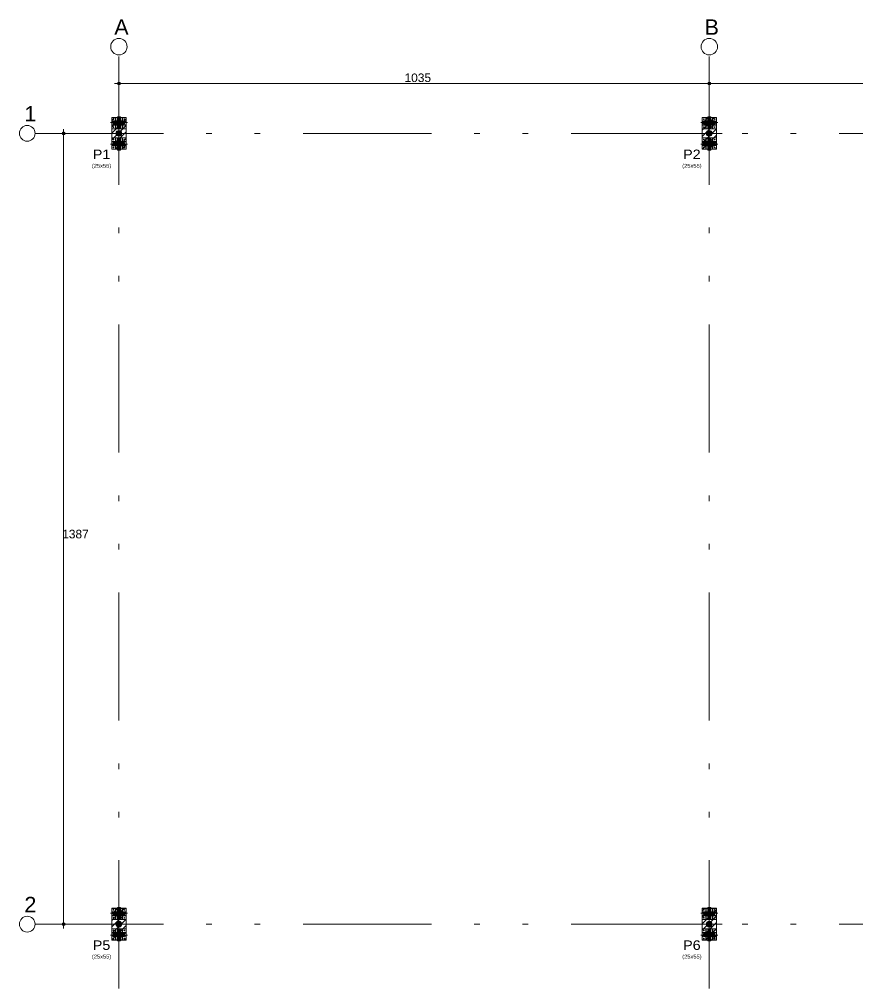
# Model space of a CAD drawing. Header units: inches. Extents: x -37 to 842, y -205 to 94.
# Drawn here: x 347.41 to 362.11, y 3.13 to 20.13 of the extents above; entities that cross this region are included whole.
import ezdxf
from ezdxf.enums import TextEntityAlignment as Align

# ---------------------------------------------------------------- set-up
doc = ezdxf.new("R2010")
doc.units = ezdxf.units.IN
doc.header["$MEASUREMENT"] = 0
doc.linetypes.add('CYPE_RAYAPUNTOPUNTO', pattern=[0.45, 0.225, -0.075, 0, -0.075, 0, -0.075])
for name, color, linetype, lineweight in [('COTA_COTAS', 2, 'Continuous', 0), ('COTA_FORMAS', 11, 'CYPE_RAYAPUNTOPUNTO', 0), ('COTA_TEXTO', 191, 'Continuous', 0), ('COTAS_REF_LINHAS', 2, 'Continuous', 0), ('E3D_CONEXIONES_GARAGEM_DOS_ONIBUS_AJOC', 131, 'Continuous', 0), ('E3D_PLACAS_GARAGEM_DOS_ONIBUS_AJOC', 181, 'Continuous', 0), ('PILAR_BETAO', 2, 'Continuous', 0), ('PILAR_DIM', 103, 'Continuous', 9), ('PILAR_EIXOS', 1, 'Continuous', 0), ('PILAR_HACH', 4, 'Continuous', 0), ('PILAR_REF', 92, 'Continuous', 0), ('PONTO_FIXO', 1, 'Continuous', 0)]:
    doc.layers.add(name, color=color, linetype=linetype, lineweight=lineweight)
doc.styles.add('Arial', font='arial.ttf')

# ---------------------------------------------------------------- blocks, each defined once
blk = doc.blocks.new('Eixos do pilar')
at = {"layer": 'PILAR_EIXOS'}
for p, q in [((0, -0.5), (0, 0.5)), ((-0.5, 0), (0.5, 0))]:
    blk.add_line(p, q, dxfattribs=at)
blk = doc.blocks.new('Ponto fixo Centro')
at = {"layer": 'PONTO_FIXO'}
h = blk.add_hatch(color=256, dxfattribs=at)
edge = h.paths.add_edge_path(flags=0)
edge.add_arc((0, 0), 0.001, 0, 360)
blk.add_circle((0, 0), 0.001, dxfattribs=at)

msp = doc.modelspace()

# ---------------------------------------------------------------- hatches: boundary and pattern name
at = {"layer": 'E3D_CONEXIONES_GARAGEM_DOS_ONIBUS_AJOC'}
for points in [[(349.1575, 18.3188), (349.1325, 18.2188), (349.1825, 18.2188), (349.1825, 18.2938), (349.2575, 18.2938), (349.2575, 18.3438), (349.1825, 18.3438), (349.1825, 18.4189), (349.1325, 18.4189), (349.1325, 18.3438), (349.0574, 18.3438), (349.0574, 18.2938), (349.1325, 18.2938), (349.1325, 18.2188)], [(359.5109, 18.3188), (359.4859, 18.2188), (359.5359, 18.2188), (359.5359, 18.2938), (359.6109, 18.2938), (359.6109, 18.3438), (359.5359, 18.3438), (359.5359, 18.4189), (359.4859, 18.4189), (359.4859, 18.3438), (359.4109, 18.3438), (359.4109, 18.2938), (359.4859, 18.2938), (359.4859, 18.2188)], [(349.1575, 17.9341), (349.1325, 17.834), (349.1825, 17.834), (349.1825, 17.9091), (349.2575, 17.9091), (349.2575, 17.9591), (349.1825, 17.9591), (349.1825, 18.0341), (349.1325, 18.0341), (349.1325, 17.9591), (349.0574, 17.9591), (349.0574, 17.9091), (349.1325, 17.9091), (349.1325, 17.834)], [(359.5109, 17.9341), (359.4859, 17.834), (359.5359, 17.834), (359.5359, 17.9091), (359.6109, 17.9091), (359.6109, 17.9591), (359.5359, 17.9591), (359.5359, 18.0341), (359.4859, 18.0341), (359.4859, 17.9591), (359.4109, 17.9591), (359.4109, 17.9091), (359.4859, 17.9091), (359.4859, 17.834)], [(349.1575, 4.4488), (349.1325, 4.3488), (349.1825, 4.3488), (349.1825, 4.4238), (349.2575, 4.4238), (349.2575, 4.4738), (349.1825, 4.4738), (349.1825, 4.5489), (349.1325, 4.5489), (349.1325, 4.4738), (349.0574, 4.4738), (349.0574, 4.4238), (349.1325, 4.4238), (349.1325, 4.3488)], [(359.5109, 4.4488), (359.4859, 4.3488), (359.5359, 4.3488), (359.5359, 4.4238), (359.6109, 4.4238), (359.6109, 4.4738), (359.5359, 4.4738), (359.5359, 4.5489), (359.4859, 4.5489), (359.4859, 4.4738), (359.4109, 4.4738), (359.4109, 4.4238), (359.4859, 4.4238), (359.4859, 4.3488)], [(349.1575, 4.0641), (349.1325, 3.964), (349.1825, 3.964), (349.1825, 4.0391), (349.2575, 4.0391), (349.2575, 4.0891), (349.1825, 4.0891), (349.1825, 4.1641), (349.1325, 4.1641), (349.1325, 4.0891), (349.0574, 4.0891), (349.0574, 4.0391), (349.1325, 4.0391), (349.1325, 3.964)], [(359.5109, 4.0641), (359.4859, 3.964), (359.5359, 3.964), (359.5359, 4.0391), (359.6109, 4.0391), (359.6109, 4.0891), (359.5359, 4.0891), (359.5359, 4.1641), (359.4859, 4.1641), (359.4859, 4.0891), (359.4109, 4.0891), (359.4109, 4.0391), (359.4859, 4.0391), (359.4859, 3.964)]]:
    msp.add_hatch(color=256, dxfattribs=at).paths.add_polyline_path(points)

# ---------------------------------------------------------------- linework, layer by layer
at = {"layer": 'COTA_COTAS'}
msp.add_line((348.1871, 4.1814), (348.1871, 18.2014), dxfattribs=at)
msp.add_lwpolyline([(349.0824, 19.0013), (359.5109, 19.0013), (369.8644, 19.0013), (380.2928, 19.0013)], dxfattribs=at)
for centre in [(349.1575, 19.0013), (359.5109, 19.0013), (348.1871, 18.1264), (348.1871, 4.2564)]:
    msp.add_circle(centre, 0.025, dxfattribs=at)
at = {"layer": 'COTA_FORMAS', "ltscale": 10}
for p, q in [((349.1575, 3.126), (349.1575, 19.5015)), ((359.5109, 3.126), (359.5109, 19.5015)), ((347.687, 18.1264), (380.943, 18.1264)), ((347.687, 4.2564), (380.943, 4.2564))]:
    msp.add_line(p, q, dxfattribs=at)
at = {"layer": 'COTAS_REF_LINHAS'}
for centre, radius in [((349.1575, 19.646), 0.1445), ((359.5109, 19.646), 0.1445), ((347.5494, 18.1264), 0.1376), ((347.5494, 4.2564), 0.1376)]:
    msp.add_circle(centre, radius, dxfattribs=at)
at = {"layer": 'E3D_CONEXIONES_GARAGEM_DOS_ONIBUS_AJOC'}
for p, q in [((349.1575, 18.4689), (349.1575, 18.4189)), ((359.5109, 18.4689), (359.5109, 18.4189)), ((349.0574, 18.3188), (349.0074, 18.3188)), ((349.1575, 18.2188), (349.1575, 18.1688)), ((349.3075, 18.3188), (349.2575, 18.3188)), ((359.4109, 18.3188), (359.3609, 18.3188)), ((359.5109, 18.2188), (359.5109, 18.1688)), ((359.661, 18.3188), (359.6109, 18.3188)), ((349.1575, 18.0841), (349.1575, 18.0341)), ((359.5109, 18.0841), (359.5109, 18.0341)), ((349.0574, 17.9341), (349.0074, 17.9341)), ((349.3075, 17.9341), (349.2575, 17.9341)), ((359.4109, 17.9341), (359.3609, 17.9341)), ((359.661, 17.9341), (359.6109, 17.9341)), ((349.1575, 17.834), (349.1575, 17.784)), ((359.5109, 17.834), (359.5109, 17.784)), ((349.1575, 4.5989), (349.1575, 4.5489)), ((359.5109, 4.5989), (359.5109, 4.5489)), ((349.0574, 4.4488), (349.0074, 4.4488)), ((349.3075, 4.4488), (349.2575, 4.4488)), ((359.4109, 4.4488), (359.3609, 4.4488)), ((359.661, 4.4488), (359.6109, 4.4488)), ((349.1575, 4.3488), (349.1575, 4.2988)), ((359.5109, 4.3488), (359.5109, 4.2988)), ((349.1575, 4.2141), (349.1575, 4.1641)), ((359.5109, 4.2141), (359.5109, 4.1641)), ((349.0574, 4.0641), (349.0074, 4.0641)), ((349.1575, 3.964), (349.1575, 3.914)), ((349.3075, 4.0641), (349.2575, 4.0641)), ((359.4109, 4.0641), (359.3609, 4.0641)), ((359.5109, 3.964), (359.5109, 3.914)), ((359.661, 4.0641), (359.6109, 4.0641))]:
    msp.add_line(p, q, dxfattribs=at)
for points in [[(349.1575, 18.3188), (349.1325, 18.2188), (349.1825, 18.2188), (349.1825, 18.2938), (349.2575, 18.2938), (349.2575, 18.3438), (349.1825, 18.3438), (349.1825, 18.4189), (349.1325, 18.4189), (349.1325, 18.3438), (349.0574, 18.3438), (349.0574, 18.2938), (349.1325, 18.2938), (349.1325, 18.2188)], [(359.5109, 18.3188), (359.4859, 18.2188), (359.5359, 18.2188), (359.5359, 18.2938), (359.6109, 18.2938), (359.6109, 18.3438), (359.5359, 18.3438), (359.5359, 18.4189), (359.4859, 18.4189), (359.4859, 18.3438), (359.4109, 18.3438), (359.4109, 18.2938), (359.4859, 18.2938), (359.4859, 18.2188)], [(349.1575, 17.9341), (349.1325, 17.834), (349.1825, 17.834), (349.1825, 17.9091), (349.2575, 17.9091), (349.2575, 17.9591), (349.1825, 17.9591), (349.1825, 18.0341), (349.1325, 18.0341), (349.1325, 17.9591), (349.0574, 17.9591), (349.0574, 17.9091), (349.1325, 17.9091), (349.1325, 17.834)], [(359.5109, 17.9341), (359.4859, 17.834), (359.5359, 17.834), (359.5359, 17.9091), (359.6109, 17.9091), (359.6109, 17.9591), (359.5359, 17.9591), (359.5359, 18.0341), (359.4859, 18.0341), (359.4859, 17.9591), (359.4109, 17.9591), (359.4109, 17.9091), (359.4859, 17.9091), (359.4859, 17.834)], [(349.1575, 4.4488), (349.1325, 4.3488), (349.1825, 4.3488), (349.1825, 4.4238), (349.2575, 4.4238), (349.2575, 4.4738), (349.1825, 4.4738), (349.1825, 4.5489), (349.1325, 4.5489), (349.1325, 4.4738), (349.0574, 4.4738), (349.0574, 4.4238), (349.1325, 4.4238), (349.1325, 4.3488)], [(359.5109, 4.4488), (359.4859, 4.3488), (359.5359, 4.3488), (359.5359, 4.4238), (359.6109, 4.4238), (359.6109, 4.4738), (359.5359, 4.4738), (359.5359, 4.5489), (359.4859, 4.5489), (359.4859, 4.4738), (359.4109, 4.4738), (359.4109, 4.4238), (359.4859, 4.4238), (359.4859, 4.3488)], [(349.1575, 4.0641), (349.1325, 3.964), (349.1825, 3.964), (349.1825, 4.0391), (349.2575, 4.0391), (349.2575, 4.0891), (349.1825, 4.0891), (349.1825, 4.1641), (349.1325, 4.1641), (349.1325, 4.0891), (349.0574, 4.0891), (349.0574, 4.0391), (349.1325, 4.0391), (349.1325, 3.964)], [(359.5109, 4.0641), (359.4859, 3.964), (359.5359, 3.964), (359.5359, 4.0391), (359.6109, 4.0391), (359.6109, 4.0891), (359.5359, 4.0891), (359.5359, 4.1641), (359.4859, 4.1641), (359.4859, 4.0891), (359.4109, 4.0891), (359.4109, 4.0391), (359.4859, 4.0391), (359.4859, 3.964)]]:
    msp.add_lwpolyline(points, close=True, dxfattribs=at)
at = {"layer": 'E3D_PLACAS_GARAGEM_DOS_ONIBUS_AJOC'}
for points in [[(349.0324, 18.4059), (349.0324, 18.2058), (349.2825, 18.2058), (349.2825, 18.4059), (349.0324, 18.4059)], [(349.0624, 18.3695), (349.0605, 18.3698), (349.0587, 18.3707), (349.0573, 18.3721), (349.0564, 18.3739), (349.0561, 18.3758), (349.0564, 18.3778), (349.0573, 18.3796), (349.0587, 18.381), (349.0605, 18.3819), (349.0624, 18.3822), (349.0644, 18.3819), (349.0662, 18.381), (349.0676, 18.3796), (349.0685, 18.3778), (349.0688, 18.3758), (349.0685, 18.3739), (349.0676, 18.3721), (349.0662, 18.3707), (349.0644, 18.3698), (349.0624, 18.3695)], [(349.1014, 18.3398), (349.1014, 18.4059), (349.0974, 18.4059), (349.0974, 18.3398), (349.1014, 18.3398)], [(349.2175, 18.3398), (349.2175, 18.4059), (349.2135, 18.4059), (349.2135, 18.3398), (349.2175, 18.3398)], [(349.2525, 18.3695), (349.2505, 18.3698), (349.2488, 18.3707), (349.2474, 18.3721), (349.2465, 18.3739), (349.2462, 18.3758), (349.2465, 18.3778), (349.2474, 18.3796), (349.2488, 18.381), (349.2505, 18.3819), (349.2525, 18.3822), (349.2544, 18.3819), (349.2562, 18.381), (349.2576, 18.3796), (349.2585, 18.3778), (349.2588, 18.3758), (349.2585, 18.3739), (349.2576, 18.3721), (349.2562, 18.3707), (349.2544, 18.3698), (349.2525, 18.3695)], [(359.3859, 18.4059), (359.3859, 18.2058), (359.636, 18.2058), (359.636, 18.4059), (359.3859, 18.4059)], [(359.4159, 18.3695), (359.4139, 18.3698), (359.4122, 18.3707), (359.4108, 18.3721), (359.4099, 18.3739), (359.4095, 18.3758), (359.4099, 18.3778), (359.4108, 18.3796), (359.4122, 18.381), (359.4139, 18.3819), (359.4159, 18.3822), (359.4178, 18.3819), (359.4196, 18.381), (359.421, 18.3796), (359.4219, 18.3778), (359.4222, 18.3758), (359.4219, 18.3739), (359.421, 18.3721), (359.4196, 18.3707), (359.4178, 18.3698), (359.4159, 18.3695)], [(359.4549, 18.3398), (359.4549, 18.4059), (359.4509, 18.4059), (359.4509, 18.3398), (359.4549, 18.3398)], [(359.5709, 18.3398), (359.5709, 18.4059), (359.5669, 18.4059), (359.5669, 18.3398), (359.5709, 18.3398)], [(359.6059, 18.3695), (359.604, 18.3698), (359.6022, 18.3707), (359.6008, 18.3721), (359.5999, 18.3739), (359.5996, 18.3758), (359.5999, 18.3778), (359.6008, 18.3796), (359.6022, 18.381), (359.604, 18.3819), (359.6059, 18.3822), (359.6079, 18.3819), (359.6097, 18.381), (359.6111, 18.3796), (359.612, 18.3778), (359.6123, 18.3758), (359.612, 18.3739), (359.6111, 18.3721), (359.6097, 18.3707), (359.6079, 18.3698), (359.6059, 18.3695)], [(349.0324, 18.3398), (349.2825, 18.3398), (349.2825, 18.3358), (349.0324, 18.3358), (349.0324, 18.3398)], [(349.0324, 18.2758), (349.2825, 18.2758), (349.2825, 18.2718), (349.0324, 18.2718), (349.0324, 18.2758)], [(349.0624, 18.2295), (349.0605, 18.2298), (349.0587, 18.2307), (349.0573, 18.2321), (349.0564, 18.2338), (349.0561, 18.2358), (349.0564, 18.2378), (349.0573, 18.2395), (349.0587, 18.2409), (349.0605, 18.2418), (349.0624, 18.2421), (349.0644, 18.2418), (349.0662, 18.2409), (349.0676, 18.2395), (349.0685, 18.2378), (349.0688, 18.2358), (349.0685, 18.2338), (349.0676, 18.2321), (349.0662, 18.2307), (349.0644, 18.2298), (349.0624, 18.2295)], [(349.1014, 18.3398), (349.0974, 18.3398), (349.1014, 18.3398)], [(349.0974, 18.3398), (349.2175, 18.3398), (349.2175, 18.3358), (349.0974, 18.3358), (349.0974, 18.3398)], [(349.1014, 18.3258), (349.1016, 18.3272), (349.102, 18.3284), (349.1028, 18.3296), (349.1037, 18.3305), (349.1048, 18.3312), (349.1061, 18.3317), (349.1074, 18.3318), (349.2075, 18.3318), (349.2088, 18.3317), (349.2101, 18.3312), (349.2112, 18.3305), (349.2122, 18.3296), (349.2129, 18.3284), (349.2133, 18.3272), (349.2135, 18.3258), (349.2135, 18.2758), (349.2175, 18.2758), (349.2175, 18.3258), (349.2172, 18.3281), (349.2165, 18.3302), (349.2153, 18.3321), (349.2137, 18.3336), (349.2118, 18.3348), (349.2097, 18.3356), (349.2075, 18.3358), (349.1074, 18.3358), (349.1052, 18.3356), (349.1031, 18.3348), (349.1012, 18.3336), (349.0996, 18.3321), (349.0984, 18.3302), (349.0977, 18.3281), (349.0974, 18.3258), (349.0974, 18.2758), (349.1014, 18.2758), (349.1014, 18.3258)], [(349.0974, 18.2758), (349.2175, 18.2758), (349.2175, 18.2718), (349.0974, 18.2718), (349.0974, 18.2758)], [(349.0974, 18.2718), (349.1014, 18.2718), (349.0974, 18.2718)], [(349.0974, 18.2718), (349.0974, 18.2058), (349.1014, 18.2058), (349.1014, 18.2718), (349.0974, 18.2718)], [(349.2175, 18.3398), (349.2135, 18.3398), (349.2175, 18.3398)], [(349.2135, 18.2718), (349.2175, 18.2718), (349.2135, 18.2718)], [(349.2135, 18.2718), (349.2135, 18.2058), (349.2175, 18.2058), (349.2175, 18.2718), (349.2135, 18.2718)], [(349.2525, 18.2295), (349.2505, 18.2298), (349.2488, 18.2307), (349.2474, 18.2321), (349.2465, 18.2338), (349.2462, 18.2358), (349.2465, 18.2378), (349.2474, 18.2395), (349.2488, 18.2409), (349.2505, 18.2418), (349.2525, 18.2421), (349.2544, 18.2418), (349.2562, 18.2409), (349.2576, 18.2395), (349.2585, 18.2378), (349.2588, 18.2358), (349.2585, 18.2338), (349.2576, 18.2321), (349.2562, 18.2307), (349.2544, 18.2298), (349.2525, 18.2295)], [(359.3859, 18.3398), (359.636, 18.3398), (359.636, 18.3358), (359.3859, 18.3358), (359.3859, 18.3398)], [(359.3859, 18.2758), (359.636, 18.2758), (359.636, 18.2718), (359.3859, 18.2718), (359.3859, 18.2758)], [(359.4159, 18.2295), (359.4139, 18.2298), (359.4122, 18.2307), (359.4108, 18.2321), (359.4099, 18.2338), (359.4095, 18.2358), (359.4099, 18.2378), (359.4108, 18.2395), (359.4122, 18.2409), (359.4139, 18.2418), (359.4159, 18.2421), (359.4178, 18.2418), (359.4196, 18.2409), (359.421, 18.2395), (359.4219, 18.2378), (359.4222, 18.2358), (359.4219, 18.2338), (359.421, 18.2321), (359.4196, 18.2307), (359.4178, 18.2298), (359.4159, 18.2295)], [(359.4549, 18.3398), (359.4509, 18.3398), (359.4549, 18.3398)], [(359.4509, 18.3398), (359.5709, 18.3398), (359.5709, 18.3358), (359.4509, 18.3358), (359.4509, 18.3398)], [(359.4549, 18.3258), (359.455, 18.3272), (359.4555, 18.3284), (359.4562, 18.3296), (359.4571, 18.3305), (359.4583, 18.3312), (359.4596, 18.3317), (359.4609, 18.3318), (359.5609, 18.3318), (359.5623, 18.3317), (359.5635, 18.3312), (359.5647, 18.3305), (359.5656, 18.3296), (359.5663, 18.3284), (359.5668, 18.3272), (359.5669, 18.3258), (359.5669, 18.2758), (359.5709, 18.2758), (359.5709, 18.3258), (359.5707, 18.3281), (359.5699, 18.3302), (359.5687, 18.3321), (359.5672, 18.3336), (359.5653, 18.3348), (359.5632, 18.3356), (359.5609, 18.3358), (359.4609, 18.3358), (359.4587, 18.3356), (359.4566, 18.3348), (359.4547, 18.3336), (359.4531, 18.3321), (359.4519, 18.3302), (359.4511, 18.3281), (359.4509, 18.3258), (359.4509, 18.2758), (359.4549, 18.2758), (359.4549, 18.3258)], [(359.4509, 18.2758), (359.5709, 18.2758), (359.5709, 18.2718), (359.4509, 18.2718), (359.4509, 18.2758)], [(359.4509, 18.2718), (359.4549, 18.2718), (359.4509, 18.2718)], [(359.4509, 18.2718), (359.4509, 18.2058), (359.4549, 18.2058), (359.4549, 18.2718), (359.4509, 18.2718)], [(359.5709, 18.3398), (359.5669, 18.3398), (359.5709, 18.3398)], [(359.5669, 18.2718), (359.5709, 18.2718), (359.5669, 18.2718)], [(359.5669, 18.2718), (359.5669, 18.2058), (359.5709, 18.2058), (359.5709, 18.2718), (359.5669, 18.2718)], [(359.6059, 18.2295), (359.604, 18.2298), (359.6022, 18.2307), (359.6008, 18.2321), (359.5999, 18.2338), (359.5996, 18.2358), (359.5999, 18.2378), (359.6008, 18.2395), (359.6022, 18.2409), (359.604, 18.2418), (359.6059, 18.2421), (359.6079, 18.2418), (359.6097, 18.2409), (359.6111, 18.2395), (359.612, 18.2378), (359.6123, 18.2358), (359.612, 18.2338), (359.6111, 18.2321), (359.6097, 18.2307), (359.6079, 18.2298), (359.6059, 18.2295)], [(349.2825, 17.8471), (349.2825, 18.0471), (349.0324, 18.0471), (349.0324, 17.8471), (349.2825, 17.8471)], [(349.0624, 18.0234), (349.0644, 18.0231), (349.0662, 18.0222), (349.0676, 18.0208), (349.0685, 18.0191), (349.0688, 18.0171), (349.0685, 18.0152), (349.0676, 18.0134), (349.0662, 18.012), (349.0644, 18.0111), (349.0624, 18.0108), (349.0605, 18.0111), (349.0587, 18.012), (349.0573, 18.0134), (349.0564, 18.0152), (349.0561, 18.0171), (349.0564, 18.0191), (349.0573, 18.0208), (349.0587, 18.0222), (349.0605, 18.0231), (349.0624, 18.0234)], [(349.1014, 17.9811), (349.1014, 18.0471), (349.0974, 18.0471), (349.0974, 17.9811), (349.1014, 17.9811)], [(349.2175, 17.9811), (349.2175, 18.0471), (349.2135, 18.0471), (349.2135, 17.9811), (349.2175, 17.9811)], [(349.2525, 18.0234), (349.2544, 18.0231), (349.2562, 18.0222), (349.2576, 18.0208), (349.2585, 18.0191), (349.2588, 18.0171), (349.2585, 18.0152), (349.2576, 18.0134), (349.2562, 18.012), (349.2544, 18.0111), (349.2525, 18.0108), (349.2505, 18.0111), (349.2488, 18.012), (349.2474, 18.0134), (349.2465, 18.0152), (349.2462, 18.0171), (349.2465, 18.0191), (349.2474, 18.0208), (349.2488, 18.0222), (349.2505, 18.0231), (349.2525, 18.0234)], [(359.636, 17.8471), (359.636, 18.0471), (359.3859, 18.0471), (359.3859, 17.8471), (359.636, 17.8471)], [(359.4159, 18.0234), (359.4178, 18.0231), (359.4196, 18.0222), (359.421, 18.0208), (359.4219, 18.0191), (359.4222, 18.0171), (359.4219, 18.0152), (359.421, 18.0134), (359.4196, 18.012), (359.4178, 18.0111), (359.4159, 18.0108), (359.4139, 18.0111), (359.4122, 18.012), (359.4108, 18.0134), (359.4099, 18.0152), (359.4095, 18.0171), (359.4099, 18.0191), (359.4108, 18.0208), (359.4122, 18.0222), (359.4139, 18.0231), (359.4159, 18.0234)], [(359.4549, 17.9811), (359.4549, 18.0471), (359.4509, 18.0471), (359.4509, 17.9811), (359.4549, 17.9811)], [(359.5709, 17.9811), (359.5709, 18.0471), (359.5669, 18.0471), (359.5669, 17.9811), (359.5709, 17.9811)], [(359.6059, 18.0234), (359.6079, 18.0231), (359.6097, 18.0222), (359.6111, 18.0208), (359.612, 18.0191), (359.6123, 18.0171), (359.612, 18.0152), (359.6111, 18.0134), (359.6097, 18.012), (359.6079, 18.0111), (359.6059, 18.0108), (359.604, 18.0111), (359.6022, 18.012), (359.6008, 18.0134), (359.5999, 18.0152), (359.5996, 18.0171), (359.5999, 18.0191), (359.6008, 18.0208), (359.6022, 18.0222), (359.604, 18.0231), (359.6059, 18.0234)], [(349.2825, 17.9771), (349.0324, 17.9771), (349.0324, 17.9811), (349.2825, 17.9811), (349.2825, 17.9771)], [(349.2825, 17.9131), (349.0324, 17.9131), (349.0324, 17.9171), (349.2825, 17.9171), (349.2825, 17.9131)], [(349.0624, 17.8834), (349.0644, 17.8831), (349.0662, 17.8822), (349.0676, 17.8808), (349.0685, 17.879), (349.0688, 17.8771), (349.0685, 17.8751), (349.0676, 17.8733), (349.0662, 17.8719), (349.0644, 17.871), (349.0624, 17.8707), (349.0605, 17.871), (349.0587, 17.8719), (349.0573, 17.8733), (349.0564, 17.8751), (349.0561, 17.8771), (349.0564, 17.879), (349.0573, 17.8808), (349.0587, 17.8822), (349.0605, 17.8831), (349.0624, 17.8834)], [(349.1014, 17.9811), (349.0974, 17.9811), (349.1014, 17.9811)], [(349.2175, 17.9771), (349.0974, 17.9771), (349.0974, 17.9811), (349.2175, 17.9811), (349.2175, 17.9771)], [(349.2135, 17.9271), (349.2133, 17.9257), (349.2129, 17.9245), (349.2122, 17.9233), (349.2112, 17.9224), (349.2101, 17.9217), (349.2088, 17.9212), (349.2075, 17.9211), (349.1074, 17.9211), (349.1061, 17.9212), (349.1048, 17.9217), (349.1037, 17.9224), (349.1028, 17.9233), (349.102, 17.9245), (349.1016, 17.9257), (349.1014, 17.9271), (349.1014, 17.9771), (349.0974, 17.9771), (349.0974, 17.9271), (349.0977, 17.9249), (349.0984, 17.9227), (349.0996, 17.9208), (349.1012, 17.9193), (349.1031, 17.9181), (349.1052, 17.9173), (349.1074, 17.9171), (349.2075, 17.9171), (349.2097, 17.9173), (349.2118, 17.9181), (349.2137, 17.9193), (349.2153, 17.9208), (349.2165, 17.9227), (349.2172, 17.9249), (349.2175, 17.9271), (349.2175, 17.9771), (349.2135, 17.9771), (349.2135, 17.9271)], [(349.2175, 17.9131), (349.0974, 17.9131), (349.0974, 17.9171), (349.2175, 17.9171), (349.2175, 17.9131)], [(349.0974, 17.9131), (349.1014, 17.9131), (349.0974, 17.9131)], [(349.0974, 17.9131), (349.0974, 17.8471), (349.1014, 17.8471), (349.1014, 17.9131), (349.0974, 17.9131)], [(349.2175, 17.9811), (349.2135, 17.9811), (349.2175, 17.9811)], [(349.2135, 17.9131), (349.2175, 17.9131), (349.2135, 17.9131)], [(349.2135, 17.9131), (349.2135, 17.8471), (349.2175, 17.8471), (349.2175, 17.9131), (349.2135, 17.9131)], [(349.2525, 17.8834), (349.2544, 17.8831), (349.2562, 17.8822), (349.2576, 17.8808), (349.2585, 17.879), (349.2588, 17.8771), (349.2585, 17.8751), (349.2576, 17.8733), (349.2562, 17.8719), (349.2544, 17.871), (349.2525, 17.8707), (349.2505, 17.871), (349.2488, 17.8719), (349.2474, 17.8733), (349.2465, 17.8751), (349.2462, 17.8771), (349.2465, 17.879), (349.2474, 17.8808), (349.2488, 17.8822), (349.2505, 17.8831), (349.2525, 17.8834)], [(359.636, 17.9771), (359.3859, 17.9771), (359.3859, 17.9811), (359.636, 17.9811), (359.636, 17.9771)], [(359.636, 17.9131), (359.3859, 17.9131), (359.3859, 17.9171), (359.636, 17.9171), (359.636, 17.9131)], [(359.4159, 17.8834), (359.4178, 17.8831), (359.4196, 17.8822), (359.421, 17.8808), (359.4219, 17.879), (359.4222, 17.8771), (359.4219, 17.8751), (359.421, 17.8733), (359.4196, 17.8719), (359.4178, 17.871), (359.4159, 17.8707), (359.4139, 17.871), (359.4122, 17.8719), (359.4108, 17.8733), (359.4099, 17.8751), (359.4095, 17.8771), (359.4099, 17.879), (359.4108, 17.8808), (359.4122, 17.8822), (359.4139, 17.8831), (359.4159, 17.8834)], [(359.4549, 17.9811), (359.4509, 17.9811), (359.4549, 17.9811)], [(359.5709, 17.9771), (359.4509, 17.9771), (359.4509, 17.9811), (359.5709, 17.9811), (359.5709, 17.9771)], [(359.5669, 17.9271), (359.5668, 17.9257), (359.5663, 17.9245), (359.5656, 17.9233), (359.5647, 17.9224), (359.5635, 17.9217), (359.5623, 17.9212), (359.5609, 17.9211), (359.4609, 17.9211), (359.4596, 17.9212), (359.4583, 17.9217), (359.4571, 17.9224), (359.4562, 17.9233), (359.4555, 17.9245), (359.455, 17.9257), (359.4549, 17.9271), (359.4549, 17.9771), (359.4509, 17.9771), (359.4509, 17.9271), (359.4511, 17.9249), (359.4519, 17.9227), (359.4531, 17.9208), (359.4547, 17.9193), (359.4566, 17.9181), (359.4587, 17.9173), (359.4609, 17.9171), (359.5609, 17.9171), (359.5632, 17.9173), (359.5653, 17.9181), (359.5672, 17.9193), (359.5687, 17.9208), (359.5699, 17.9227), (359.5707, 17.9249), (359.5709, 17.9271), (359.5709, 17.9771), (359.5669, 17.9771), (359.5669, 17.9271)], [(359.5709, 17.9131), (359.4509, 17.9131), (359.4509, 17.9171), (359.5709, 17.9171), (359.5709, 17.9131)], [(359.4509, 17.9131), (359.4549, 17.9131), (359.4509, 17.9131)], [(359.4509, 17.9131), (359.4509, 17.8471), (359.4549, 17.8471), (359.4549, 17.9131), (359.4509, 17.9131)], [(359.5709, 17.9811), (359.5669, 17.9811), (359.5709, 17.9811)], [(359.5669, 17.9131), (359.5709, 17.9131), (359.5669, 17.9131)], [(359.5669, 17.9131), (359.5669, 17.8471), (359.5709, 17.8471), (359.5709, 17.9131), (359.5669, 17.9131)], [(359.6059, 17.8834), (359.6079, 17.8831), (359.6097, 17.8822), (359.6111, 17.8808), (359.612, 17.879), (359.6123, 17.8771), (359.612, 17.8751), (359.6111, 17.8733), (359.6097, 17.8719), (359.6079, 17.871), (359.6059, 17.8707), (359.604, 17.871), (359.6022, 17.8719), (359.6008, 17.8733), (359.5999, 17.8751), (359.5996, 17.8771), (359.5999, 17.879), (359.6008, 17.8808), (359.6022, 17.8822), (359.604, 17.8831), (359.6059, 17.8834)], [(349.0324, 4.5358), (349.0324, 4.3358), (349.2825, 4.3358), (349.2825, 4.5358), (349.0324, 4.5358)], [(349.0324, 4.4698), (349.2825, 4.4698), (349.2825, 4.4658), (349.0324, 4.4658), (349.0324, 4.4698)], [(349.0624, 4.4995), (349.0605, 4.4998), (349.0587, 4.5007), (349.0573, 4.5021), (349.0564, 4.5039), (349.0561, 4.5058), (349.0564, 4.5078), (349.0573, 4.5096), (349.0587, 4.511), (349.0605, 4.5119), (349.0624, 4.5122), (349.0644, 4.5119), (349.0662, 4.511), (349.0676, 4.5096), (349.0685, 4.5078), (349.0688, 4.5058), (349.0685, 4.5039), (349.0676, 4.5021), (349.0662, 4.5007), (349.0644, 4.4998), (349.0624, 4.4995)], [(349.1014, 4.4698), (349.1014, 4.5358), (349.0974, 4.5358), (349.0974, 4.4698), (349.1014, 4.4698)], [(349.1014, 4.4698), (349.0974, 4.4698), (349.1014, 4.4698)], [(349.0974, 4.4698), (349.2175, 4.4698), (349.2175, 4.4658), (349.0974, 4.4658), (349.0974, 4.4698)], [(349.1014, 4.4558), (349.1016, 4.4572), (349.102, 4.4584), (349.1028, 4.4596), (349.1037, 4.4605), (349.1048, 4.4612), (349.1061, 4.4617), (349.1074, 4.4618), (349.2075, 4.4618), (349.2088, 4.4617), (349.2101, 4.4612), (349.2112, 4.4605), (349.2122, 4.4596), (349.2129, 4.4584), (349.2133, 4.4572), (349.2135, 4.4558), (349.2135, 4.4058), (349.2175, 4.4058), (349.2175, 4.4558), (349.2172, 4.458), (349.2165, 4.4602), (349.2153, 4.4621), (349.2137, 4.4636), (349.2118, 4.4648), (349.2097, 4.4656), (349.2075, 4.4658), (349.1074, 4.4658), (349.1052, 4.4656), (349.1031, 4.4648), (349.1012, 4.4636), (349.0996, 4.4621), (349.0984, 4.4602), (349.0977, 4.458), (349.0974, 4.4558), (349.0974, 4.4058), (349.1014, 4.4058), (349.1014, 4.4558)], [(349.2175, 4.4698), (349.2175, 4.5358), (349.2135, 4.5358), (349.2135, 4.4698), (349.2175, 4.4698)], [(349.2175, 4.4698), (349.2135, 4.4698), (349.2175, 4.4698)], [(349.2525, 4.4995), (349.2505, 4.4998), (349.2488, 4.5007), (349.2474, 4.5021), (349.2465, 4.5039), (349.2462, 4.5058), (349.2465, 4.5078), (349.2474, 4.5096), (349.2488, 4.511), (349.2505, 4.5119), (349.2525, 4.5122), (349.2544, 4.5119), (349.2562, 4.511), (349.2576, 4.5096), (349.2585, 4.5078), (349.2588, 4.5058), (349.2585, 4.5039), (349.2576, 4.5021), (349.2562, 4.5007), (349.2544, 4.4998), (349.2525, 4.4995)], [(359.3859, 4.5358), (359.3859, 4.3358), (359.636, 4.3358), (359.636, 4.5358), (359.3859, 4.5358)], [(359.3859, 4.4698), (359.636, 4.4698), (359.636, 4.4658), (359.3859, 4.4658), (359.3859, 4.4698)], [(359.4159, 4.4995), (359.4139, 4.4998), (359.4122, 4.5007), (359.4108, 4.5021), (359.4099, 4.5039), (359.4095, 4.5058), (359.4099, 4.5078), (359.4108, 4.5096), (359.4122, 4.511), (359.4139, 4.5119), (359.4159, 4.5122), (359.4178, 4.5119), (359.4196, 4.511), (359.421, 4.5096), (359.4219, 4.5078), (359.4222, 4.5058), (359.4219, 4.5039), (359.421, 4.5021), (359.4196, 4.5007), (359.4178, 4.4998), (359.4159, 4.4995)], [(359.4549, 4.4698), (359.4549, 4.5358), (359.4509, 4.5358), (359.4509, 4.4698), (359.4549, 4.4698)], [(359.4549, 4.4698), (359.4509, 4.4698), (359.4549, 4.4698)], [(359.4509, 4.4698), (359.5709, 4.4698), (359.5709, 4.4658), (359.4509, 4.4658), (359.4509, 4.4698)], [(359.4549, 4.4558), (359.455, 4.4572), (359.4555, 4.4584), (359.4562, 4.4596), (359.4571, 4.4605), (359.4583, 4.4612), (359.4596, 4.4617), (359.4609, 4.4618), (359.5609, 4.4618), (359.5623, 4.4617), (359.5635, 4.4612), (359.5647, 4.4605), (359.5656, 4.4596), (359.5663, 4.4584), (359.5668, 4.4572), (359.5669, 4.4558), (359.5669, 4.4058), (359.5709, 4.4058), (359.5709, 4.4558), (359.5707, 4.458), (359.5699, 4.4602), (359.5687, 4.4621), (359.5672, 4.4636), (359.5653, 4.4648), (359.5632, 4.4656), (359.5609, 4.4658), (359.4609, 4.4658), (359.4587, 4.4656), (359.4566, 4.4648), (359.4547, 4.4636), (359.4531, 4.4621), (359.4519, 4.4602), (359.4511, 4.458), (359.4509, 4.4558), (359.4509, 4.4058), (359.4549, 4.4058), (359.4549, 4.4558)], [(359.5709, 4.4698), (359.5709, 4.5358), (359.5669, 4.5358), (359.5669, 4.4698), (359.5709, 4.4698)], [(359.5709, 4.4698), (359.5669, 4.4698), (359.5709, 4.4698)], [(359.6059, 4.4995), (359.604, 4.4998), (359.6022, 4.5007), (359.6008, 4.5021), (359.5999, 4.5039), (359.5996, 4.5058), (359.5999, 4.5078), (359.6008, 4.5096), (359.6022, 4.511), (359.604, 4.5119), (359.6059, 4.5122), (359.6079, 4.5119), (359.6097, 4.511), (359.6111, 4.5096), (359.612, 4.5078), (359.6123, 4.5058), (359.612, 4.5039), (359.6111, 4.5021), (359.6097, 4.5007), (359.6079, 4.4998), (359.6059, 4.4995)], [(349.0324, 4.4058), (349.2825, 4.4058), (349.2825, 4.4018), (349.0324, 4.4018), (349.0324, 4.4058)], [(349.0624, 4.3595), (349.0605, 4.3598), (349.0587, 4.3607), (349.0573, 4.3621), (349.0564, 4.3638), (349.0561, 4.3658), (349.0564, 4.3677), (349.0573, 4.3695), (349.0587, 4.3709), (349.0605, 4.3718), (349.0624, 4.3721), (349.0644, 4.3718), (349.0662, 4.3709), (349.0676, 4.3695), (349.0685, 4.3677), (349.0688, 4.3658), (349.0685, 4.3638), (349.0676, 4.3621), (349.0662, 4.3607), (349.0644, 4.3598), (349.0624, 4.3595)], [(349.0974, 4.4058), (349.2175, 4.4058), (349.2175, 4.4018), (349.0974, 4.4018), (349.0974, 4.4058)], [(349.0974, 4.4018), (349.1014, 4.4018), (349.0974, 4.4018)], [(349.0974, 4.4018), (349.0974, 4.3358), (349.1014, 4.3358), (349.1014, 4.4018), (349.0974, 4.4018)], [(349.2135, 4.4018), (349.2175, 4.4018), (349.2135, 4.4018)], [(349.2135, 4.4018), (349.2135, 4.3358), (349.2175, 4.3358), (349.2175, 4.4018), (349.2135, 4.4018)], [(349.2525, 4.3595), (349.2505, 4.3598), (349.2488, 4.3607), (349.2474, 4.3621), (349.2465, 4.3638), (349.2462, 4.3658), (349.2465, 4.3677), (349.2474, 4.3695), (349.2488, 4.3709), (349.2505, 4.3718), (349.2525, 4.3721), (349.2544, 4.3718), (349.2562, 4.3709), (349.2576, 4.3695), (349.2585, 4.3677), (349.2588, 4.3658), (349.2585, 4.3638), (349.2576, 4.3621), (349.2562, 4.3607), (349.2544, 4.3598), (349.2525, 4.3595)], [(359.3859, 4.4058), (359.636, 4.4058), (359.636, 4.4018), (359.3859, 4.4018), (359.3859, 4.4058)], [(359.4159, 4.3595), (359.4139, 4.3598), (359.4122, 4.3607), (359.4108, 4.3621), (359.4099, 4.3638), (359.4095, 4.3658), (359.4099, 4.3677), (359.4108, 4.3695), (359.4122, 4.3709), (359.4139, 4.3718), (359.4159, 4.3721), (359.4178, 4.3718), (359.4196, 4.3709), (359.421, 4.3695), (359.4219, 4.3677), (359.4222, 4.3658), (359.4219, 4.3638), (359.421, 4.3621), (359.4196, 4.3607), (359.4178, 4.3598), (359.4159, 4.3595)], [(359.4509, 4.4058), (359.5709, 4.4058), (359.5709, 4.4018), (359.4509, 4.4018), (359.4509, 4.4058)], [(359.4509, 4.4018), (359.4549, 4.4018), (359.4509, 4.4018)], [(359.4509, 4.4018), (359.4509, 4.3358), (359.4549, 4.3358), (359.4549, 4.4018), (359.4509, 4.4018)], [(359.5669, 4.4018), (359.5709, 4.4018), (359.5669, 4.4018)], [(359.5669, 4.4018), (359.5669, 4.3358), (359.5709, 4.3358), (359.5709, 4.4018), (359.5669, 4.4018)], [(359.6059, 4.3595), (359.604, 4.3598), (359.6022, 4.3607), (359.6008, 4.3621), (359.5999, 4.3638), (359.5996, 4.3658), (359.5999, 4.3677), (359.6008, 4.3695), (359.6022, 4.3709), (359.604, 4.3718), (359.6059, 4.3721), (359.6079, 4.3718), (359.6097, 4.3709), (359.6111, 4.3695), (359.612, 4.3677), (359.6123, 4.3658), (359.612, 4.3638), (359.6111, 4.3621), (359.6097, 4.3607), (359.6079, 4.3598), (359.6059, 4.3595)], [(349.2825, 3.977), (349.2825, 4.1771), (349.0324, 4.1771), (349.0324, 3.977), (349.2825, 3.977)], [(349.2825, 4.1071), (349.0324, 4.1071), (349.0324, 4.1111), (349.2825, 4.1111), (349.2825, 4.1071)], [(349.0624, 4.1534), (349.0644, 4.1531), (349.0662, 4.1522), (349.0676, 4.1508), (349.0685, 4.1491), (349.0688, 4.1471), (349.0685, 4.1451), (349.0676, 4.1434), (349.0662, 4.142), (349.0644, 4.1411), (349.0624, 4.1408), (349.0605, 4.1411), (349.0587, 4.142), (349.0573, 4.1434), (349.0564, 4.1451), (349.0561, 4.1471), (349.0564, 4.1491), (349.0573, 4.1508), (349.0587, 4.1522), (349.0605, 4.1531), (349.0624, 4.1534)], [(349.1014, 4.1111), (349.1014, 4.1771), (349.0974, 4.1771), (349.0974, 4.1111), (349.1014, 4.1111)], [(349.1014, 4.1111), (349.0974, 4.1111), (349.1014, 4.1111)], [(349.2175, 4.1071), (349.0974, 4.1071), (349.0974, 4.1111), (349.2175, 4.1111), (349.2175, 4.1071)], [(349.2135, 4.0571), (349.2133, 4.0557), (349.2129, 4.0545), (349.2122, 4.0533), (349.2112, 4.0524), (349.2101, 4.0517), (349.2088, 4.0512), (349.2075, 4.0511), (349.1074, 4.0511), (349.1061, 4.0512), (349.1048, 4.0517), (349.1037, 4.0524), (349.1028, 4.0533), (349.102, 4.0545), (349.1016, 4.0557), (349.1014, 4.0571), (349.1014, 4.1071), (349.0974, 4.1071), (349.0974, 4.0571), (349.0977, 4.0549), (349.0984, 4.0527), (349.0996, 4.0508), (349.1012, 4.0493), (349.1031, 4.0481), (349.1052, 4.0473), (349.1074, 4.0471), (349.2075, 4.0471), (349.2097, 4.0473), (349.2118, 4.0481), (349.2137, 4.0493), (349.2153, 4.0508), (349.2165, 4.0527), (349.2172, 4.0549), (349.2175, 4.0571), (349.2175, 4.1071), (349.2135, 4.1071), (349.2135, 4.0571)], [(349.2175, 4.1111), (349.2175, 4.1771), (349.2135, 4.1771), (349.2135, 4.1111), (349.2175, 4.1111)], [(349.2175, 4.1111), (349.2135, 4.1111), (349.2175, 4.1111)], [(349.2525, 4.1534), (349.2544, 4.1531), (349.2562, 4.1522), (349.2576, 4.1508), (349.2585, 4.1491), (349.2588, 4.1471), (349.2585, 4.1451), (349.2576, 4.1434), (349.2562, 4.142), (349.2544, 4.1411), (349.2525, 4.1408), (349.2505, 4.1411), (349.2488, 4.142), (349.2474, 4.1434), (349.2465, 4.1451), (349.2462, 4.1471), (349.2465, 4.1491), (349.2474, 4.1508), (349.2488, 4.1522), (349.2505, 4.1531), (349.2525, 4.1534)], [(359.636, 3.977), (359.636, 4.1771), (359.3859, 4.1771), (359.3859, 3.977), (359.636, 3.977)], [(359.636, 4.1071), (359.3859, 4.1071), (359.3859, 4.1111), (359.636, 4.1111), (359.636, 4.1071)], [(359.4159, 4.1534), (359.4178, 4.1531), (359.4196, 4.1522), (359.421, 4.1508), (359.4219, 4.1491), (359.4222, 4.1471), (359.4219, 4.1451), (359.421, 4.1434), (359.4196, 4.142), (359.4178, 4.1411), (359.4159, 4.1408), (359.4139, 4.1411), (359.4122, 4.142), (359.4108, 4.1434), (359.4099, 4.1451), (359.4095, 4.1471), (359.4099, 4.1491), (359.4108, 4.1508), (359.4122, 4.1522), (359.4139, 4.1531), (359.4159, 4.1534)], [(359.4549, 4.1111), (359.4549, 4.1771), (359.4509, 4.1771), (359.4509, 4.1111), (359.4549, 4.1111)], [(359.4549, 4.1111), (359.4509, 4.1111), (359.4549, 4.1111)], [(359.5709, 4.1071), (359.4509, 4.1071), (359.4509, 4.1111), (359.5709, 4.1111), (359.5709, 4.1071)], [(359.5669, 4.0571), (359.5668, 4.0557), (359.5663, 4.0545), (359.5656, 4.0533), (359.5647, 4.0524), (359.5635, 4.0517), (359.5623, 4.0512), (359.5609, 4.0511), (359.4609, 4.0511), (359.4596, 4.0512), (359.4583, 4.0517), (359.4571, 4.0524), (359.4562, 4.0533), (359.4555, 4.0545), (359.455, 4.0557), (359.4549, 4.0571), (359.4549, 4.1071), (359.4509, 4.1071), (359.4509, 4.0571), (359.4511, 4.0549), (359.4519, 4.0527), (359.4531, 4.0508), (359.4547, 4.0493), (359.4566, 4.0481), (359.4587, 4.0473), (359.4609, 4.0471), (359.5609, 4.0471), (359.5632, 4.0473), (359.5653, 4.0481), (359.5672, 4.0493), (359.5687, 4.0508), (359.5699, 4.0527), (359.5707, 4.0549), (359.5709, 4.0571), (359.5709, 4.1071), (359.5669, 4.1071), (359.5669, 4.0571)], [(359.5709, 4.1111), (359.5709, 4.1771), (359.5669, 4.1771), (359.5669, 4.1111), (359.5709, 4.1111)], [(359.5709, 4.1111), (359.5669, 4.1111), (359.5709, 4.1111)], [(359.6059, 4.1534), (359.6079, 4.1531), (359.6097, 4.1522), (359.6111, 4.1508), (359.612, 4.1491), (359.6123, 4.1471), (359.612, 4.1451), (359.6111, 4.1434), (359.6097, 4.142), (359.6079, 4.1411), (359.6059, 4.1408), (359.604, 4.1411), (359.6022, 4.142), (359.6008, 4.1434), (359.5999, 4.1451), (359.5996, 4.1471), (359.5999, 4.1491), (359.6008, 4.1508), (359.6022, 4.1522), (359.604, 4.1531), (359.6059, 4.1534)], [(349.2825, 4.0431), (349.0324, 4.0431), (349.0324, 4.0471), (349.2825, 4.0471), (349.2825, 4.0431)], [(349.0624, 4.0134), (349.0644, 4.0131), (349.0662, 4.0122), (349.0676, 4.0108), (349.0685, 4.009), (349.0688, 4.0071), (349.0685, 4.0051), (349.0676, 4.0033), (349.0662, 4.0019), (349.0644, 4.001), (349.0624, 4.0007), (349.0605, 4.001), (349.0587, 4.0019), (349.0573, 4.0033), (349.0564, 4.0051), (349.0561, 4.0071), (349.0564, 4.009), (349.0573, 4.0108), (349.0587, 4.0122), (349.0605, 4.0131), (349.0624, 4.0134)], [(349.2175, 4.0431), (349.0974, 4.0431), (349.0974, 4.0471), (349.2175, 4.0471), (349.2175, 4.0431)], [(349.0974, 4.0431), (349.1014, 4.0431), (349.0974, 4.0431)], [(349.0974, 4.0431), (349.0974, 3.977), (349.1014, 3.977), (349.1014, 4.0431), (349.0974, 4.0431)], [(349.2135, 4.0431), (349.2175, 4.0431), (349.2135, 4.0431)], [(349.2135, 4.0431), (349.2135, 3.977), (349.2175, 3.977), (349.2175, 4.0431), (349.2135, 4.0431)], [(349.2525, 4.0134), (349.2544, 4.0131), (349.2562, 4.0122), (349.2576, 4.0108), (349.2585, 4.009), (349.2588, 4.0071), (349.2585, 4.0051), (349.2576, 4.0033), (349.2562, 4.0019), (349.2544, 4.001), (349.2525, 4.0007), (349.2505, 4.001), (349.2488, 4.0019), (349.2474, 4.0033), (349.2465, 4.0051), (349.2462, 4.0071), (349.2465, 4.009), (349.2474, 4.0108), (349.2488, 4.0122), (349.2505, 4.0131), (349.2525, 4.0134)], [(359.636, 4.0431), (359.3859, 4.0431), (359.3859, 4.0471), (359.636, 4.0471), (359.636, 4.0431)], [(359.4159, 4.0134), (359.4178, 4.0131), (359.4196, 4.0122), (359.421, 4.0108), (359.4219, 4.009), (359.4222, 4.0071), (359.4219, 4.0051), (359.421, 4.0033), (359.4196, 4.0019), (359.4178, 4.001), (359.4159, 4.0007), (359.4139, 4.001), (359.4122, 4.0019), (359.4108, 4.0033), (359.4099, 4.0051), (359.4095, 4.0071), (359.4099, 4.009), (359.4108, 4.0108), (359.4122, 4.0122), (359.4139, 4.0131), (359.4159, 4.0134)], [(359.5709, 4.0431), (359.4509, 4.0431), (359.4509, 4.0471), (359.5709, 4.0471), (359.5709, 4.0431)], [(359.4509, 4.0431), (359.4549, 4.0431), (359.4509, 4.0431)], [(359.4509, 4.0431), (359.4509, 3.977), (359.4549, 3.977), (359.4549, 4.0431), (359.4509, 4.0431)], [(359.5669, 4.0431), (359.5709, 4.0431), (359.5669, 4.0431)], [(359.5669, 4.0431), (359.5669, 3.977), (359.5709, 3.977), (359.5709, 4.0431), (359.5669, 4.0431)], [(359.6059, 4.0134), (359.6079, 4.0131), (359.6097, 4.0122), (359.6111, 4.0108), (359.612, 4.009), (359.6123, 4.0071), (359.612, 4.0051), (359.6111, 4.0033), (359.6097, 4.0019), (359.6079, 4.001), (359.6059, 4.0007), (359.604, 4.001), (359.6022, 4.0019), (359.6008, 4.0033), (359.5999, 4.0051), (359.5996, 4.0071), (359.5999, 4.009), (359.6008, 4.0108), (359.6022, 4.0122), (359.604, 4.0131), (359.6059, 4.0134)]]:
    msp.add_lwpolyline(points, close=True, dxfattribs=at)
at = {"layer": 'PILAR_BETAO'}
for points in [[(349.0324, 17.8513), (349.2825, 17.8513), (349.2825, 18.4015), (349.0324, 18.4015), (349.0324, 17.8513)], [(359.3859, 17.8513), (359.636, 17.8513), (359.636, 18.4015), (359.3859, 18.4015), (359.3859, 17.8513)], [(349.0324, 3.9813), (349.2825, 3.9813), (349.2825, 4.5315), (349.0324, 4.5315), (349.0324, 3.9813)], [(359.3859, 3.9813), (359.636, 3.9813), (359.636, 4.5315), (359.3859, 4.5315), (359.3859, 3.9813)]]:
    msp.add_lwpolyline(points, close=True, dxfattribs=at)
at = {"layer": 'PILAR_HACH'}
for p, q in [((349.0324, 18.3545), (349.0794, 18.4015)), ((349.0324, 18.2413), (349.1926, 18.4015)), ((349.0324, 18.1281), (349.2825, 18.3782)), ((359.3859, 18.1827), (359.6047, 18.4015)), ((359.3859, 18.2959), (359.4915, 18.4015)), ((349.0324, 18.015), (349.2825, 18.265)), ((359.3859, 18.0695), (359.636, 18.3196)), ((359.3859, 17.9563), (359.636, 18.2064)), ((349.0324, 17.9018), (349.2825, 18.1519)), ((349.0951, 17.8513), (349.2825, 18.0387)), ((359.394, 17.8513), (359.636, 18.0932)), ((349.2083, 17.8513), (349.2825, 17.9255)), ((359.5072, 17.8513), (359.636, 17.9801)), ((359.6203, 17.8513), (359.636, 17.8669)), ((349.0324, 4.434), (349.1299, 4.5315)), ((349.0324, 4.3208), (349.2431, 4.5315)), ((349.0324, 4.2076), (349.2825, 4.4577)), ((359.3859, 4.3754), (359.542, 4.5315)), ((359.3859, 4.4885), (359.4288, 4.5315)), ((359.3859, 4.2622), (359.636, 4.5123)), ((349.0324, 4.0945), (349.2825, 4.3445)), ((359.3859, 4.149), (359.636, 4.3991)), ((359.3859, 4.0358), (359.636, 4.2859)), ((349.0324, 3.9813), (349.2825, 4.2314)), ((349.1456, 3.9813), (349.2825, 4.1182)), ((359.4445, 3.9813), (359.636, 4.1727)), ((349.2588, 3.9813), (349.2825, 4.005)), ((359.5577, 3.9813), (359.636, 4.0596))]:
    msp.add_line(p, q, dxfattribs=at)

# ---------------------------------------------------------------- block references
at = {"layer": 'PILAR_EIXOS', "xscale": 0.450149941797484, "yscale": 0.7502499029958065, "zscale": 1.000333203994409}
for p in [(349.1575, 18.1264), (359.5109, 18.1264), (349.1575, 4.2564), (359.5109, 4.2564)]:
    msp.add_blockref('Eixos do pilar', p, dxfattribs=at)
at = {"layer": 'PONTO_FIXO', "xscale": 50.01666019972043, "yscale": 50.01666019972043, "zscale": 50.01666019972043}
for p in [(349.1575, 18.1264), (359.5109, 18.1264), (349.1575, 4.2564), (359.5109, 4.2564)]:
    msp.add_blockref('Ponto fixo Centro', p, dxfattribs=at)

# ---------------------------------------------------------------- texts
at = {"layer": 'COTA_TEXTO', "style": 'Arial'}
for s, p in [('1035', (354.1661, 19.0263)), ('1387', (348.1621, 11.0233))]:
    msp.add_text(s, height=0.15, dxfattribs=at).set_placement(p)
at = {"layer": 'COTAS_REF_LINHAS', "style": 'Arial'}
for s, p in [('A', (349.2017, 19.8552)), ('B', (359.5551, 19.8552)), ('1', (347.6046, 18.3356)), ('2', (347.6046, 4.4656))]:
    msp.add_text(s, height=0.27, dxfattribs=at).set_placement(p, align=Align.CENTER)
at = {"layer": 'PILAR_DIM', "lineweight": 0, "style": 'Arial', "width": 1.073533}
for p, p2 in [((348.6833, 17.5245), (349.0224, 17.5245)), ((359.0368, 17.5245), (359.3759, 17.5245)), ((348.6833, 3.6545), (349.0224, 3.6545)), ((359.0368, 3.6545), (359.3759, 3.6545))]:
    msp.add_text('(25x55)', height=0.06669, dxfattribs=at).set_placement(p, p2, align=Align.FIT)
at = {"layer": 'PILAR_REF', "style": 'Arial', "width": 1.079749}
for s, p, p2 in [('P1', (348.6991, 17.6746), (349.0067, 17.6746)), ('P2', (359.0525, 17.6746), (359.3601, 17.6746)), ('P5', (348.6991, 3.8046), (349.0067, 3.8046)), ('P6', (359.0525, 3.8046), (359.3601, 3.8046))]:
    msp.add_text(s, height=0.16672, dxfattribs=at).set_placement(p, p2, align=Align.FIT)

doc.saveas('drawing.dxf')
